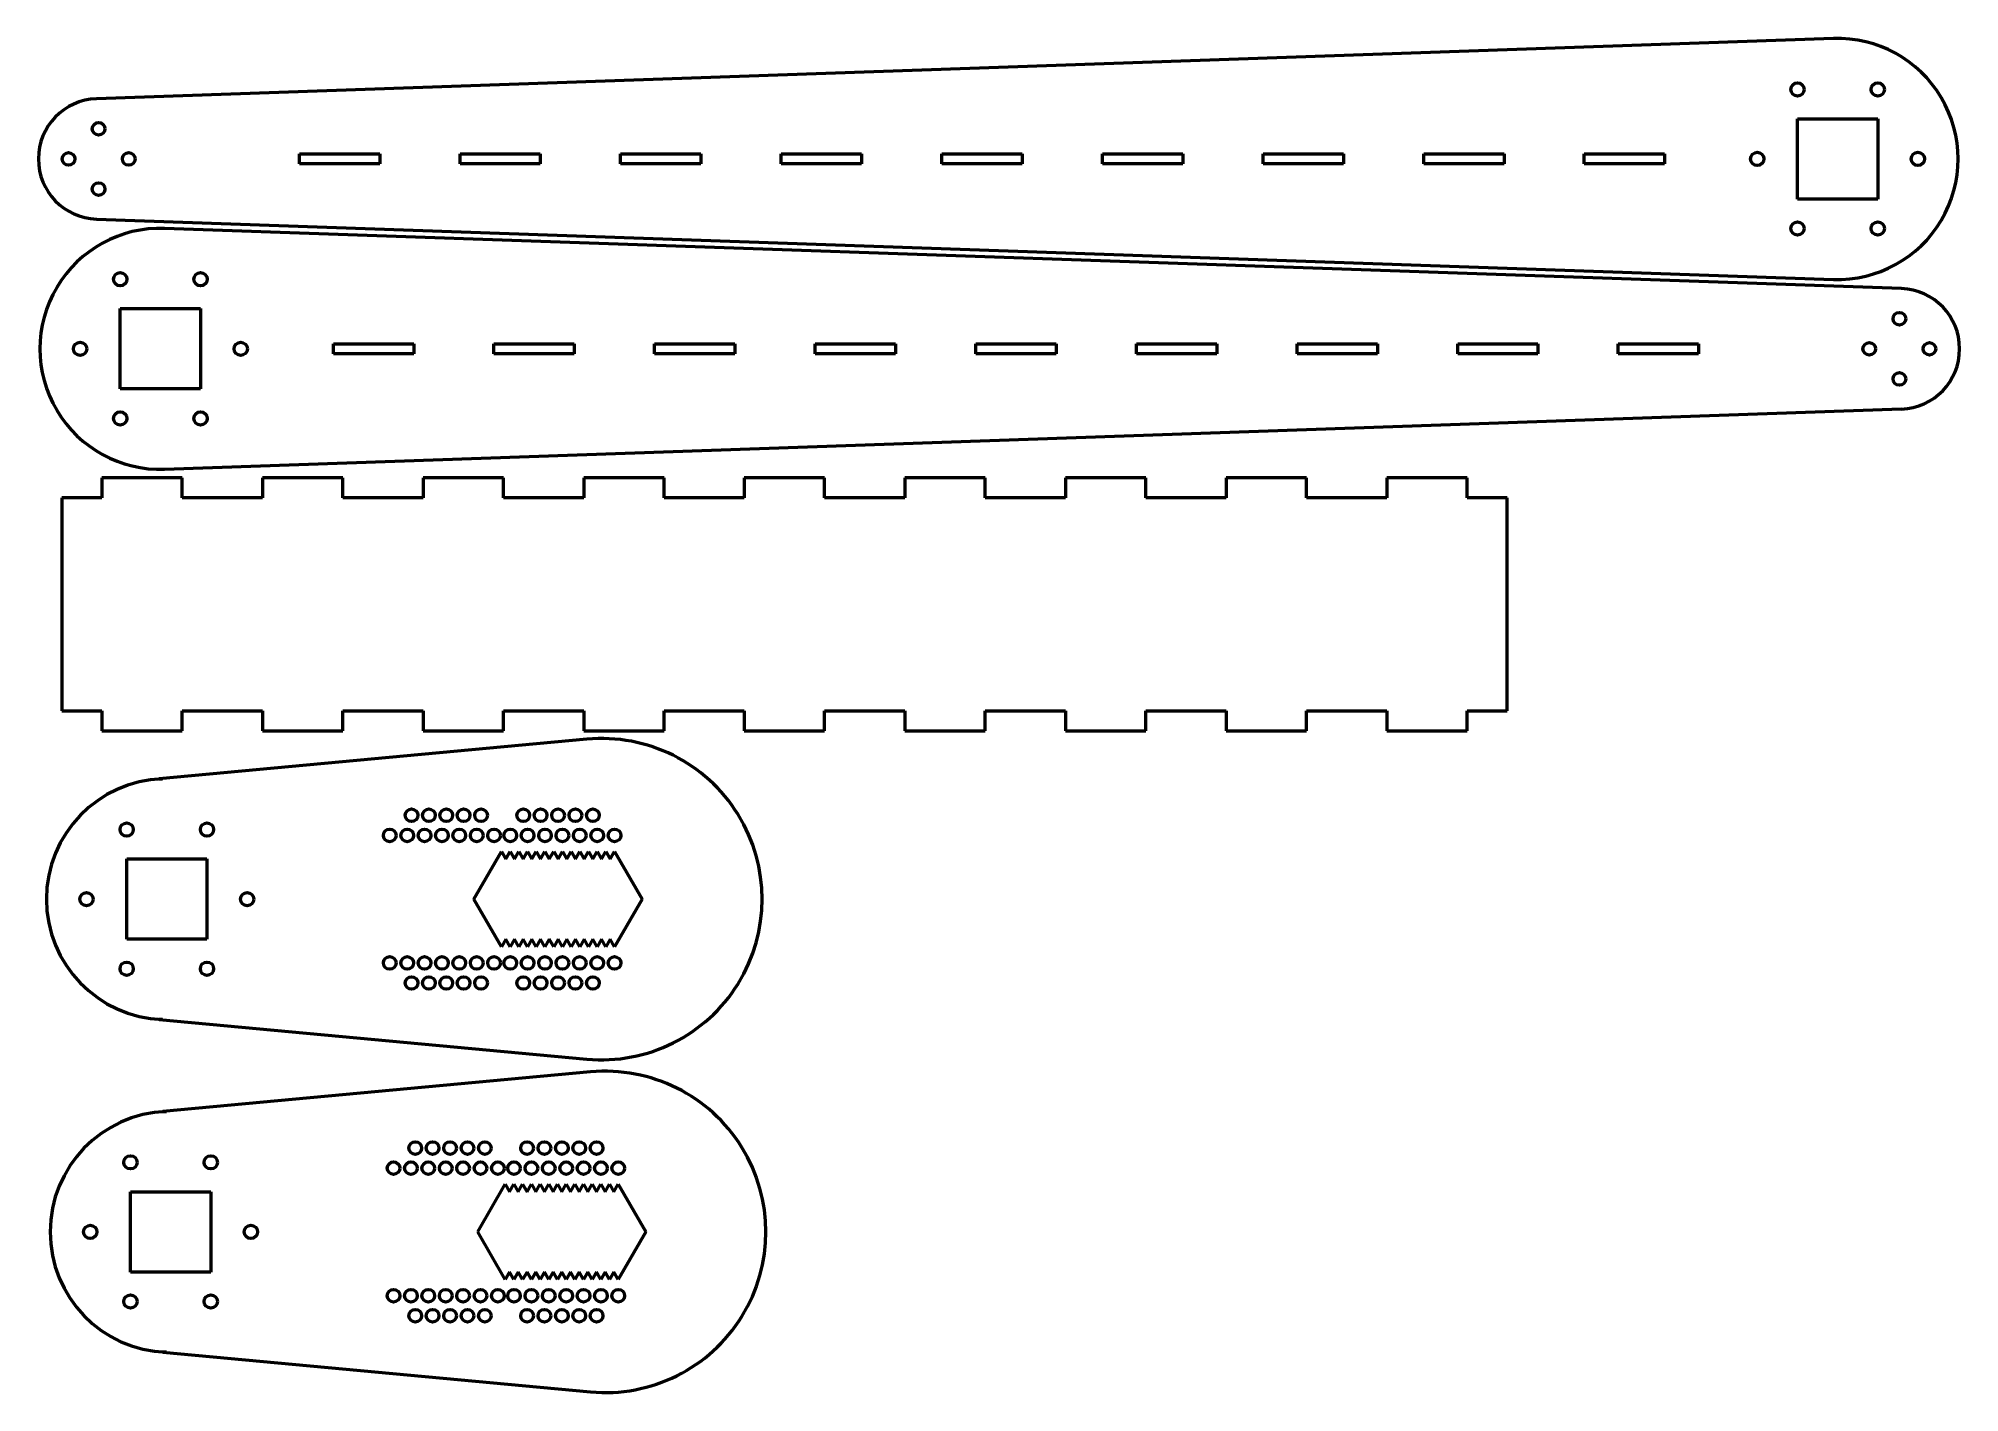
# Model space of a CAD drawing. Header units: inches. Extents: x 0 to 24, y 1.1 to 17.9.
import ezdxf

# ---------------------------------------------------------------- set-up
doc = ezdxf.new("R2010")
doc.units = ezdxf.units.IN
doc.header["$MEASUREMENT"] = 0
doc.layers.add('Visible (ANSI)', color=7, linetype='Continuous', lineweight=50)

msp = doc.modelspace()

# ---------------------------------------------------------------- linework, layer by layer
at = {"layer": 'Visible (ANSI)'}
for p, q in [((22.383, 17.943), (0.755, 17.194)), ((21.935, 16.944), (22.935, 16.944)), ((21.935, 15.944), (21.935, 16.944)), ((22.935, 16.944), (22.935, 15.944)), ((3.281, 16.507), (4.281, 16.507)), ((3.281, 16.382), (3.281, 16.507)), ((4.281, 16.507), (4.281, 16.382)), ((5.281, 16.507), (6.281, 16.507)), ((5.281, 16.382), (5.281, 16.507)), ((6.281, 16.507), (6.281, 16.382)), ((7.281, 16.507), (8.281, 16.507)), ((7.281, 16.382), (7.281, 16.507)), ((8.281, 16.507), (8.281, 16.382)), ((9.281, 16.507), (10.281, 16.507)), ((9.281, 16.382), (9.281, 16.507)), ((10.281, 16.507), (10.281, 16.382)), ((11.281, 16.507), (12.281, 16.507)), ((11.281, 16.382), (11.281, 16.507)), ((12.281, 16.507), (12.281, 16.382)), ((13.281, 16.507), (14.281, 16.507)), ((13.281, 16.382), (13.281, 16.507)), ((14.281, 16.507), (14.281, 16.382)), ((15.281, 16.507), (16.281, 16.507)), ((15.281, 16.382), (15.281, 16.507)), ((16.281, 16.507), (16.281, 16.382)), ((17.281, 16.507), (18.281, 16.507)), ((17.281, 16.382), (17.281, 16.507)), ((18.281, 16.507), (18.281, 16.382)), ((19.281, 16.507), (20.281, 16.507)), ((19.281, 16.382), (19.281, 16.507)), ((20.281, 16.507), (20.281, 16.382)), ((4.281, 16.382), (3.281, 16.382)), ((6.281, 16.382), (5.281, 16.382)), ((8.281, 16.382), (7.281, 16.382)), ((10.281, 16.382), (9.281, 16.382)), ((12.281, 16.382), (11.281, 16.382)), ((14.281, 16.382), (13.281, 16.382)), ((16.281, 16.382), (15.281, 16.382)), ((18.281, 16.382), (17.281, 16.382)), ((20.281, 16.382), (19.281, 16.382)), ((22.935, 15.944), (21.935, 15.944)), ((0.755, 15.695), (22.383, 14.945)), ((23.23, 14.83), (1.602, 15.579)), ((1.05, 14.58), (2.05, 14.58)), ((1.05, 13.58), (1.05, 14.58)), ((2.05, 14.58), (2.05, 13.58)), ((3.704, 14.143), (4.704, 14.143)), ((3.704, 14.018), (3.704, 14.143)), ((4.704, 14.143), (4.704, 14.018)), ((5.704, 14.143), (6.704, 14.143)), ((5.704, 14.018), (5.704, 14.143)), ((6.704, 14.143), (6.704, 14.018)), ((7.704, 14.143), (8.704, 14.143)), ((7.704, 14.018), (7.704, 14.143)), ((8.704, 14.143), (8.704, 14.018)), ((9.704, 14.143), (10.704, 14.143)), ((9.704, 14.018), (9.704, 14.143)), ((10.704, 14.143), (10.704, 14.018)), ((11.704, 14.143), (12.704, 14.143)), ((11.704, 14.018), (11.704, 14.143)), ((12.704, 14.143), (12.704, 14.018)), ((13.704, 14.143), (14.704, 14.143)), ((13.704, 14.018), (13.704, 14.143)), ((14.704, 14.143), (14.704, 14.018)), ((15.704, 14.143), (16.704, 14.143)), ((15.704, 14.018), (15.704, 14.143)), ((16.704, 14.143), (16.704, 14.018)), ((17.704, 14.143), (18.704, 14.143)), ((17.704, 14.018), (17.704, 14.143)), ((18.704, 14.143), (18.704, 14.018)), ((19.704, 14.143), (20.704, 14.143)), ((19.704, 14.018), (19.704, 14.143)), ((20.704, 14.143), (20.704, 14.018)), ((4.704, 14.018), (3.704, 14.018)), ((6.704, 14.018), (5.704, 14.018)), ((8.704, 14.018), (7.704, 14.018)), ((10.704, 14.018), (9.704, 14.018)), ((12.704, 14.018), (11.704, 14.018)), ((14.704, 14.018), (13.704, 14.018)), ((16.704, 14.018), (15.704, 14.018)), ((18.704, 14.018), (17.704, 14.018)), ((20.704, 14.018), (19.704, 14.018)), ((2.05, 13.58), (1.05, 13.58)), ((1.602, 12.581), (23.23, 13.331)), ((0.821, 12.474), (0.821, 12.224)), ((1.821, 12.474), (0.821, 12.474)), ((1.821, 12.224), (1.821, 12.474)), ((2.821, 12.474), (2.821, 12.224)), ((3.821, 12.474), (2.821, 12.474)), ((3.821, 12.224), (3.821, 12.474)), ((4.821, 12.474), (4.821, 12.224)), ((5.821, 12.474), (4.821, 12.474)), ((5.821, 12.224), (5.821, 12.474)), ((6.821, 12.474), (6.821, 12.224)), ((7.821, 12.474), (6.821, 12.474)), ((7.821, 12.224), (7.821, 12.474)), ((8.821, 12.474), (8.821, 12.224)), ((9.821, 12.474), (8.821, 12.474)), ((9.821, 12.224), (9.821, 12.474)), ((10.821, 12.474), (10.821, 12.224)), ((11.821, 12.474), (10.821, 12.474)), ((11.821, 12.224), (11.821, 12.474)), ((12.821, 12.474), (12.821, 12.224)), ((13.821, 12.474), (12.821, 12.474)), ((13.821, 12.224), (13.821, 12.474)), ((14.821, 12.474), (14.821, 12.224)), ((15.821, 12.474), (14.821, 12.474)), ((15.821, 12.224), (15.821, 12.474)), ((16.821, 12.474), (16.821, 12.224)), ((17.821, 12.474), (16.821, 12.474)), ((17.821, 12.224), (17.821, 12.474)), ((0.321, 12.224), (0.321, 9.574)), ((0.821, 12.224), (0.321, 12.224)), ((2.821, 12.224), (1.821, 12.224)), ((4.821, 12.224), (3.821, 12.224)), ((6.821, 12.224), (5.821, 12.224)), ((8.821, 12.224), (7.821, 12.224)), ((10.821, 12.224), (9.821, 12.224)), ((12.821, 12.224), (11.821, 12.224)), ((14.821, 12.224), (13.821, 12.224)), ((16.821, 12.224), (15.821, 12.224)), ((18.321, 12.224), (17.821, 12.224)), ((18.321, 9.574), (18.321, 12.224)), ((0.321, 9.574), (0.821, 9.574)), ((0.821, 9.574), (0.821, 9.324)), ((1.821, 9.574), (2.821, 9.574)), ((1.821, 9.324), (1.821, 9.574)), ((2.821, 9.574), (2.821, 9.324)), ((3.821, 9.574), (4.821, 9.574)), ((3.821, 9.324), (3.821, 9.574)), ((4.821, 9.574), (4.821, 9.324)), ((5.821, 9.574), (6.821, 9.574)), ((5.821, 9.324), (5.821, 9.574)), ((6.821, 9.574), (6.821, 9.324)), ((7.821, 9.574), (8.821, 9.574)), ((7.821, 9.324), (7.821, 9.574)), ((8.821, 9.574), (8.821, 9.324)), ((9.821, 9.574), (10.821, 9.574)), ((9.821, 9.324), (9.821, 9.574)), ((10.821, 9.574), (10.821, 9.324)), ((11.821, 9.574), (12.821, 9.574)), ((11.821, 9.324), (11.821, 9.574)), ((12.821, 9.574), (12.821, 9.324)), ((13.821, 9.574), (14.821, 9.574)), ((13.821, 9.324), (13.821, 9.574)), ((14.821, 9.574), (14.821, 9.324)), ((15.821, 9.574), (16.821, 9.574)), ((15.821, 9.324), (15.821, 9.574)), ((16.821, 9.574), (16.821, 9.324)), ((17.821, 9.574), (18.321, 9.574)), ((17.821, 9.324), (17.821, 9.574)), ((0.821, 9.324), (1.821, 9.324)), ((6.858, 9.22), (1.534, 8.726)), ((2.821, 9.324), (3.821, 9.324)), ((4.821, 9.324), (5.821, 9.324)), ((6.821, 9.324), (7.821, 9.324)), ((8.821, 9.324), (9.821, 9.324)), ((10.821, 9.324), (11.821, 9.324)), ((12.821, 9.324), (13.821, 9.324)), ((14.821, 9.324), (15.821, 9.324)), ((16.821, 9.324), (17.821, 9.324)), ((1.534, 8.726), (1.578, 8.728)), ((1.13, 7.729), (2.13, 7.729)), ((1.13, 6.729), (1.13, 7.729)), ((2.13, 7.729), (2.13, 6.729)), ((5.455, 7.229), (5.798, 7.823)), ((5.798, 7.823), (5.852, 7.729)), ((5.852, 7.729), (5.906, 7.823)), ((5.906, 7.823), (5.96, 7.729)), ((5.96, 7.729), (6.014, 7.823)), ((6.014, 7.823), (6.069, 7.729)), ((6.069, 7.729), (6.123, 7.823)), ((6.123, 7.823), (6.177, 7.729)), ((6.177, 7.729), (6.231, 7.823)), ((6.231, 7.823), (6.285, 7.729)), ((6.285, 7.729), (6.339, 7.823)), ((6.339, 7.823), (6.393, 7.729)), ((6.393, 7.729), (6.448, 7.823)), ((6.448, 7.823), (6.502, 7.729)), ((6.502, 7.729), (6.556, 7.823)), ((6.556, 7.823), (6.61, 7.729)), ((6.61, 7.729), (6.664, 7.823)), ((6.664, 7.823), (6.718, 7.729)), ((6.718, 7.729), (6.772, 7.823)), ((6.772, 7.823), (6.826, 7.729)), ((6.826, 7.729), (6.881, 7.823)), ((6.881, 7.823), (6.935, 7.729)), ((6.935, 7.729), (6.989, 7.823)), ((6.989, 7.823), (7.043, 7.729)), ((7.043, 7.729), (7.097, 7.823)), ((7.097, 7.823), (7.151, 7.729)), ((7.151, 7.729), (7.205, 7.823)), ((7.205, 7.823), (7.548, 7.229)), ((5.798, 6.635), (5.455, 7.229)), ((7.548, 7.229), (7.205, 6.635)), ((2.13, 6.729), (1.13, 6.729)), ((5.852, 6.729), (5.798, 6.635)), ((5.906, 6.635), (5.852, 6.729)), ((5.96, 6.729), (5.906, 6.635)), ((6.014, 6.635), (5.96, 6.729)), ((6.069, 6.729), (6.014, 6.635)), ((6.123, 6.635), (6.069, 6.729)), ((6.177, 6.729), (6.123, 6.635)), ((6.231, 6.635), (6.177, 6.729)), ((6.285, 6.729), (6.231, 6.635)), ((6.339, 6.635), (6.285, 6.729)), ((6.393, 6.729), (6.339, 6.635)), ((6.448, 6.635), (6.393, 6.729)), ((6.502, 6.729), (6.448, 6.635)), ((6.556, 6.635), (6.502, 6.729)), ((6.61, 6.729), (6.556, 6.635)), ((6.664, 6.635), (6.61, 6.729)), ((6.718, 6.729), (6.664, 6.635)), ((6.772, 6.635), (6.718, 6.729)), ((6.826, 6.729), (6.772, 6.635)), ((6.881, 6.635), (6.826, 6.729)), ((6.935, 6.729), (6.881, 6.635)), ((6.989, 6.635), (6.935, 6.729)), ((7.043, 6.729), (6.989, 6.635)), ((7.097, 6.635), (7.043, 6.729)), ((7.151, 6.729), (7.097, 6.635)), ((7.205, 6.635), (7.151, 6.729)), ((1.534, 5.731), (6.858, 5.237)), ((1.578, 5.73), (1.534, 5.731)), ((6.905, 5.077), (1.581, 4.584)), ((1.581, 4.584), (1.625, 4.585)), ((5.502, 3.086), (5.845, 3.68)), ((5.845, 3.68), (5.899, 3.586)), ((5.899, 3.586), (5.953, 3.68)), ((5.953, 3.68), (6.007, 3.586)), ((6.007, 3.586), (6.061, 3.68)), ((6.061, 3.68), (6.116, 3.586)), ((6.116, 3.586), (6.17, 3.68)), ((6.17, 3.68), (6.224, 3.586)), ((6.224, 3.586), (6.278, 3.68)), ((6.278, 3.68), (6.332, 3.586)), ((6.332, 3.586), (6.386, 3.68)), ((6.386, 3.68), (6.44, 3.586)), ((6.44, 3.586), (6.495, 3.68)), ((6.495, 3.68), (6.549, 3.586)), ((6.549, 3.586), (6.603, 3.68)), ((6.603, 3.68), (6.657, 3.586)), ((6.657, 3.586), (6.711, 3.68)), ((6.711, 3.68), (6.765, 3.586)), ((6.765, 3.586), (6.819, 3.68)), ((6.819, 3.68), (6.874, 3.586)), ((6.874, 3.586), (6.928, 3.68)), ((6.928, 3.68), (6.982, 3.586)), ((6.982, 3.586), (7.036, 3.68)), ((7.036, 3.68), (7.09, 3.586)), ((7.09, 3.586), (7.144, 3.68)), ((7.144, 3.68), (7.198, 3.586)), ((7.198, 3.586), (7.252, 3.68)), ((7.252, 3.68), (7.595, 3.086)), ((1.177, 3.586), (2.177, 3.586)), ((1.177, 2.586), (1.177, 3.586)), ((2.177, 3.586), (2.177, 2.586)), ((5.845, 2.492), (5.502, 3.086)), ((7.595, 3.086), (7.252, 2.492)), ((2.177, 2.586), (1.177, 2.586)), ((5.899, 2.586), (5.845, 2.492)), ((5.953, 2.492), (5.899, 2.586)), ((6.007, 2.586), (5.953, 2.492)), ((6.061, 2.492), (6.007, 2.586)), ((6.116, 2.586), (6.061, 2.492)), ((6.17, 2.492), (6.116, 2.586)), ((6.224, 2.586), (6.17, 2.492)), ((6.278, 2.492), (6.224, 2.586)), ((6.332, 2.586), (6.278, 2.492)), ((6.386, 2.492), (6.332, 2.586)), ((6.44, 2.586), (6.386, 2.492)), ((6.495, 2.492), (6.44, 2.586)), ((6.549, 2.586), (6.495, 2.492)), ((6.603, 2.492), (6.549, 2.586)), ((6.657, 2.586), (6.603, 2.492)), ((6.711, 2.492), (6.657, 2.586)), ((6.765, 2.586), (6.711, 2.492)), ((6.819, 2.492), (6.765, 2.586)), ((6.874, 2.586), (6.819, 2.492)), ((6.928, 2.492), (6.874, 2.586)), ((6.982, 2.586), (6.928, 2.492)), ((7.036, 2.492), (6.982, 2.586)), ((7.09, 2.586), (7.036, 2.492)), ((7.144, 2.492), (7.09, 2.586)), ((7.198, 2.586), (7.144, 2.492)), ((7.252, 2.492), (7.198, 2.586)), ((1.581, 1.588), (6.905, 1.095)), ((1.625, 1.587), (1.581, 1.588))]:
    msp.add_line(p, q, dxfattribs=at)
for centre, radius in [((21.935, 17.31), 0.0827), ((22.935, 17.31), 0.0827), ((0.781, 16.819), 0.0787), ((0.406, 16.444), 0.0787), ((1.156, 16.444), 0.0787), ((21.435, 16.444), 0.0827), ((23.435, 16.444), 0.0827), ((0.781, 16.069), 0.0787), ((21.935, 15.578), 0.0827), ((22.935, 15.578), 0.0827), ((1.05, 14.946), 0.0827), ((2.05, 14.946), 0.0827), ((23.204, 14.455), 0.0787), ((0.55, 14.08), 0.0827), ((2.55, 14.08), 0.0827), ((22.829, 14.08), 0.0787), ((23.579, 14.08), 0.0787), ((23.204, 13.705), 0.0787), ((1.05, 13.214), 0.0827), ((2.05, 13.214), 0.0827), ((1.13, 8.095), 0.0827), ((2.13, 8.095), 0.0827), ((4.677, 8.273), 0.0787), ((4.893, 8.273), 0.0787), ((5.11, 8.273), 0.0787), ((5.326, 8.273), 0.0787), ((5.543, 8.273), 0.0787), ((6.069, 8.273), 0.0787), ((6.285, 8.273), 0.0787), ((6.502, 8.273), 0.0787), ((6.718, 8.273), 0.0787), ((6.935, 8.273), 0.0787), ((4.406, 8.023), 0.0787), ((4.623, 8.023), 0.0787), ((4.839, 8.023), 0.0787), ((5.056, 8.023), 0.0787), ((5.272, 8.023), 0.0787), ((5.489, 8.023), 0.0787), ((5.705, 8.023), 0.0787), ((5.906, 8.023), 0.0787), ((6.123, 8.023), 0.0787), ((6.339, 8.023), 0.0787), ((6.556, 8.023), 0.0787), ((6.772, 8.023), 0.0787), ((6.989, 8.023), 0.0787), ((7.205, 8.023), 0.0787), ((0.63, 7.229), 0.0827), ((2.63, 7.229), 0.0827), ((4.406, 6.435), 0.0787), ((4.623, 6.435), 0.0787), ((4.839, 6.435), 0.0787), ((5.056, 6.435), 0.0787), ((5.272, 6.435), 0.0787), ((5.489, 6.435), 0.0787), ((5.705, 6.435), 0.0787), ((5.906, 6.435), 0.0787), ((6.123, 6.435), 0.0787), ((6.339, 6.435), 0.0787), ((6.556, 6.435), 0.0787), ((6.772, 6.435), 0.0787), ((6.989, 6.435), 0.0787), ((7.205, 6.435), 0.0787), ((1.13, 6.363), 0.0827), ((2.13, 6.363), 0.0827), ((4.677, 6.185), 0.0787), ((4.893, 6.185), 0.0787), ((5.11, 6.185), 0.0787), ((5.326, 6.185), 0.0787), ((5.543, 6.185), 0.0787), ((6.069, 6.185), 0.0787), ((6.285, 6.185), 0.0787), ((6.502, 6.185), 0.0787), ((6.718, 6.185), 0.0787), ((6.935, 6.185), 0.0787), ((4.724, 4.13), 0.0787), ((4.94, 4.13), 0.0787), ((5.157, 4.13), 0.0787), ((5.374, 4.13), 0.0787), ((5.59, 4.13), 0.0787), ((6.116, 4.13), 0.0787), ((6.332, 4.13), 0.0787), ((6.549, 4.13), 0.0787), ((6.765, 4.13), 0.0787), ((6.982, 4.13), 0.0787), ((1.177, 3.952), 0.0827), ((2.177, 3.952), 0.0827), ((4.453, 3.88), 0.0787), ((4.67, 3.88), 0.0787), ((4.886, 3.88), 0.0787), ((5.103, 3.88), 0.0787), ((5.319, 3.88), 0.0787), ((5.536, 3.88), 0.0787), ((5.752, 3.88), 0.0787), ((5.953, 3.88), 0.0787), ((6.17, 3.88), 0.0787), ((6.386, 3.88), 0.0787), ((6.603, 3.88), 0.0787), ((6.819, 3.88), 0.0787), ((7.036, 3.88), 0.0787), ((7.252, 3.88), 0.0787), ((0.677, 3.086), 0.0827), ((2.677, 3.086), 0.0827), ((1.177, 2.22), 0.0827), ((2.177, 2.22), 0.0827), ((4.453, 2.292), 0.0787), ((4.67, 2.292), 0.0787), ((4.886, 2.292), 0.0787), ((5.103, 2.292), 0.0787), ((5.319, 2.292), 0.0787), ((5.536, 2.292), 0.0787), ((5.752, 2.292), 0.0787), ((5.953, 2.292), 0.0787), ((6.17, 2.292), 0.0787), ((6.386, 2.292), 0.0787), ((6.603, 2.292), 0.0787), ((6.819, 2.292), 0.0787), ((7.036, 2.292), 0.0787), ((7.252, 2.292), 0.0787), ((4.724, 2.042), 0.0787), ((4.94, 2.042), 0.0787), ((5.157, 2.042), 0.0787), ((5.374, 2.042), 0.0787), ((5.59, 2.042), 0.0787), ((6.116, 2.042), 0.0787), ((6.332, 2.042), 0.0787), ((6.549, 2.042), 0.0787), ((6.765, 2.042), 0.0787), ((6.982, 2.042), 0.0787)]:
    msp.add_circle(centre, radius, dxfattribs=at)
for centre, radius, start, end in [((22.435, 16.444), 1.5, 268.0151, 91.9849), ((0.781, 16.444), 0.75, 91.9849, 268.0151), ((1.55, 14.08), 1.5, 88.0151, 271.9849), ((23.204, 14.08), 0.75, 271.9849, 88.0151), ((7.043, 7.229), 2, 264.7004, 95.2996), ((1.63, 7.229), 1.5, 91.9849, 268.0151), ((7.09, 3.086), 2, 264.7004, 95.2996), ((1.677, 3.086), 1.5, 91.9849, 268.0151)]:
    msp.add_arc(centre, radius, start, end, dxfattribs=at)

doc.saveas('drawing.dxf')
